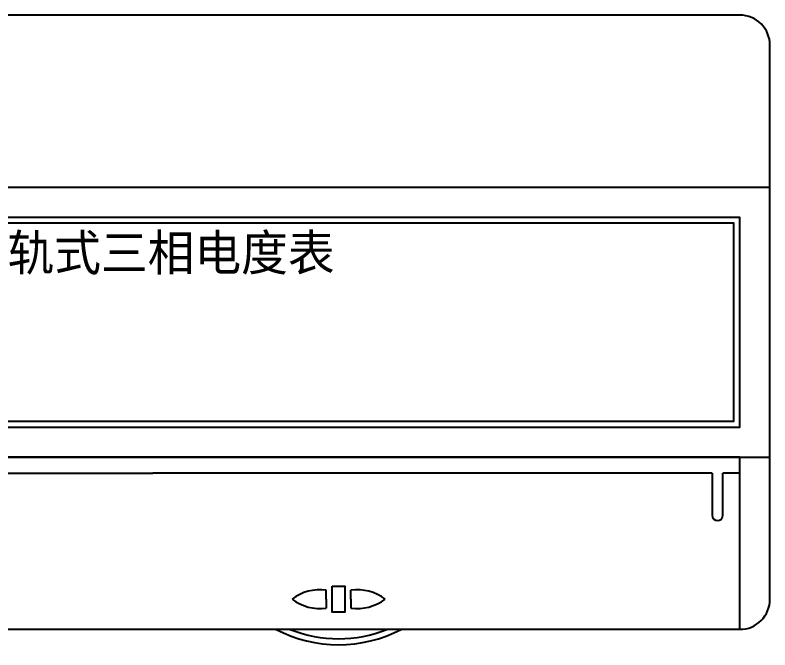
# Model space of a CAD drawing. Extents: x 304869 to 305569, y 280978 to 282378.
# Drawn here: x 305270.1 to 305396.1, y 282120.8 to 282226.7 of the extents above; entities that cross this region are included whole.
import ezdxf

# ---------------------------------------------------------------- set-up
doc = ezdxf.new("R2010")
doc.units = 0
doc.header["$MEASUREMENT"] = 0

# ---------------------------------------------------------------- blocks, each defined once
blk = doc.blocks.new('Manufacturer光辉PartName电能表Series导轨式ShellFrameLimitingCurrentRemarkPartTypeMinCurrent1MaxCurrent500PolesMinPower0MaxPower0LibType2DelFlgfalseUpdateDate')
for p, q in [((-67, -24.65), (-64.15, -24.65)), ((-62.36, -24.65), (-31, -24.65)), ((62.36, -24.65), (-31, -24.65)), ((67, -24.65), (64.15, -24.65)), ((-2.07, -45.68), (-2.07, -44.19)), ((2.07, -45.68), (2.07, -44.19)), ((-2.07, -45.68), (-2.07, -47.17)), ((2.07, -45.68), (2.07, -47.17))]:
    blk.add_line(p, q)
blk.add_lwpolyline([(-67, -50.72), (67, -50.72, 0.414214), (72, -45.72), (72, 46.78, 0.414214), (67, 51.78), (-67, 51.78, 0.414214), (-72, 46.78), (-72, -45.72, 0.414214)], format="xyb", close=True)
for points in [[(-72, -21.97), (72, -21.97), (72, 23.03), (-72, 23.03)], [(-67, -16.97), (67, -16.97), (67, 18.03), (-67, 18.03)], [(-66, -15.97), (66, -15.97), (66, 17.03), (-66, 17.03)], [(-67, -50.72), (67, -50.72), (67, -21.97), (-67, -21.97)], [(-1.05, -43.51), (1.05, -43.51), (1.05, -47.85), (-1.05, -47.85)]]:
    blk.add_lwpolyline(points, close=True)
for points in [[(-64.15, -31.68), (-64.15, -24.65)], [(-62.36, -24.65), (-62.36, -31.68)], [(62.36, -24.65), (62.36, -31.68)], [(64.15, -31.68), (64.15, -24.65)]]:
    blk.add_lwpolyline(points)
for centre, radius, start, end in [((-63.26, -31.68), 0.9, 180, 0), ((63.26, -31.68), 0.9, 180, 0), ((-3.11, -51.85), 7.73, 82.2489, 127.0581), ((3.11, -51.85), 7.73, 52.9419, 97.7511), ((-3.11, -39.52), 7.73, 232.9419, 277.7511), ((3.11, -39.52), 7.73, 262.2489, 307.0581), ((0, -30.87), 22.43, 242.2689, 297.7311), ((0, -30.87), 21.43, 247.8872, 292.1128)]:
    blk.add_arc(centre, radius, start, end)
at = {"insert": (-63.07, 15.13), "char_height": 6, "width": 68.4463, "attachment_point": 1}
blk.add_mtext('导轨式三相电度表\\P8P', dxfattribs=at)

msp = doc.modelspace()

# ---------------------------------------------------------------- block references
msp.add_blockref('Manufacturer光辉PartName电能表Series导轨式ShellFrameLimitingCurrentRemarkPartTypeMinCurrent1MaxCurrent500PolesMinPower0MaxPower0LibType2DelFlgfalseUpdateDate', (305324.13, 282174.96))

doc.saveas('drawing.dxf')
